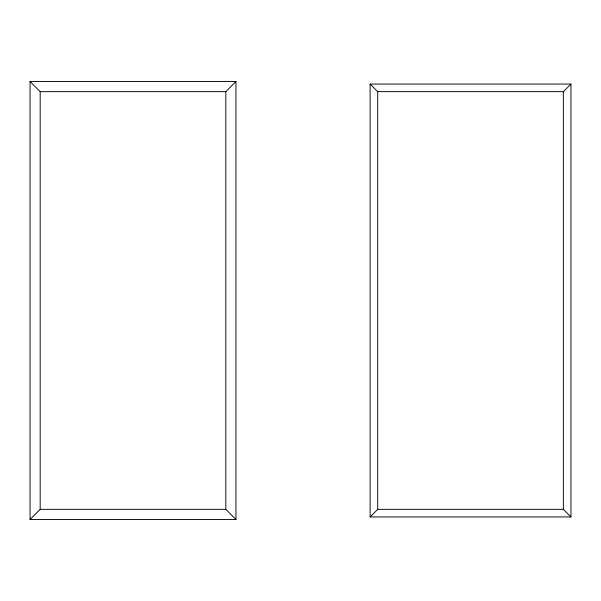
<?xml version="1.0" encoding="UTF-8"?>
<svg xmlns="http://www.w3.org/2000/svg" width="601" height="601" viewBox="0 0 601 601"><rect width="100%" height="100%" fill="white"/><g stroke="black" fill="none" stroke-linecap="round" stroke-linejoin="round"><path stroke-width="0.9" d="M235.945 519.474L225.818 509.347L225.818 91.653L235.945 81.526L30.05 81.526L30.05 519.474L235.945 519.474L235.945 81.526M30.05 519.474L40.177 509.347L40.177 91.653L30.05 81.526M570.95 516.943L563.355 509.347L563.355 91.653L570.95 84.057L370.118 84.057L370.118 516.943L570.95 516.943L570.95 84.057M370.118 516.943L377.713 509.347L377.713 91.653L370.118 84.057M40.177 91.653L225.818 91.653M377.713 91.653L563.355 91.653M40.177 509.347L225.818 509.347M377.713 509.347L563.355 509.347"/></g></svg>
